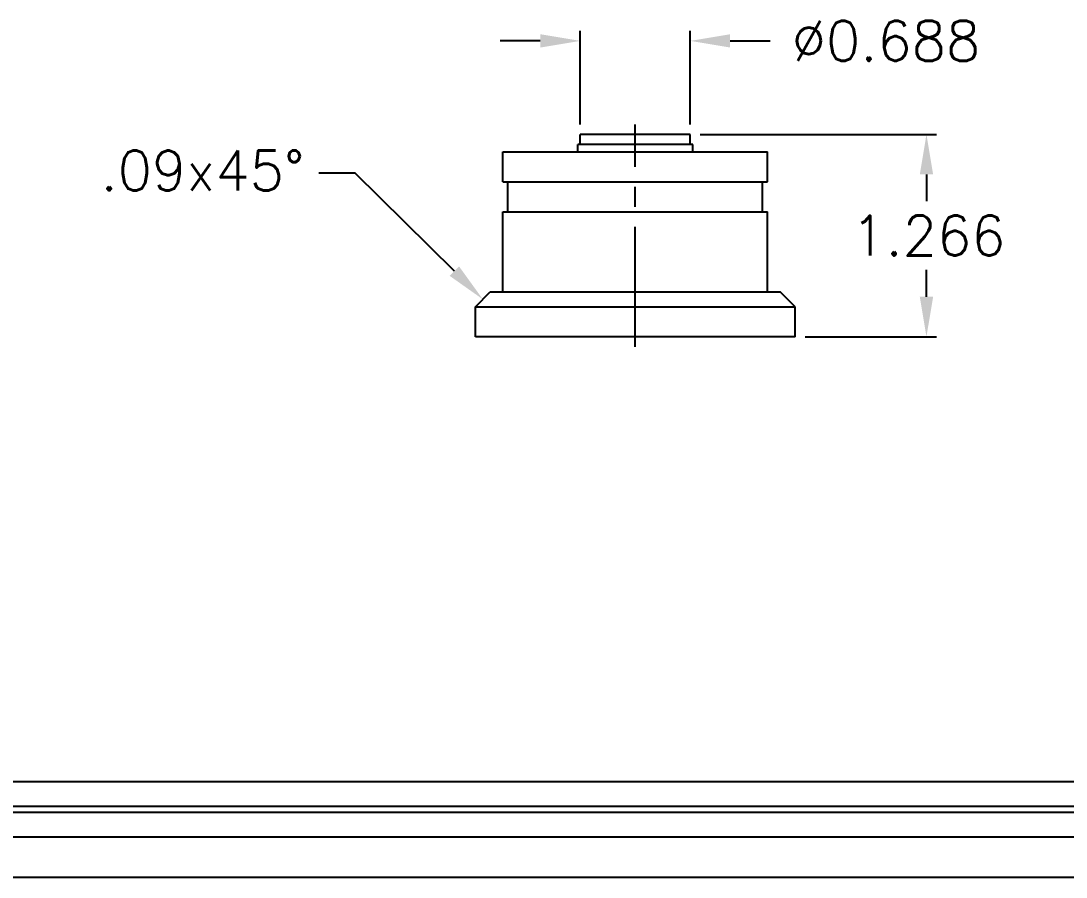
# Model space of a CAD drawing. Extents: x 0 to 22, y 0 to 17.
# Drawn here: x 6.54 to 13.07, y 0 to 5.36 of the extents above; entities that cross this region are included whole.
import ezdxf

# ---------------------------------------------------------------- set-up
doc = ezdxf.new("R2010")
doc.units = 0
doc.linetypes.add('CENTER2', pattern=[1.125, 0.75, -0.125, 0.125, -0.125])
doc.layers.get('0').update_dxf_attribs({"linetype": 'CONTINUOUS'})
for name, color, linetype in [('BODY_-_RESTRAINING_BOLT', 7, 'CONTINUOUS'), ('DIMENSIONS', 1, 'CONTINUOUS'), ('FORM', 5, 'CONTINUOUS')]:
    doc.layers.add(name, color=color, linetype=linetype)
doc.styles.get("Standard").update_dxf_attribs({"font": 'simplex.shx'})

msp = doc.modelspace()

# ---------------------------------------------------------------- linework, layer by layer
msp.add_line((0, 0), (22, 0))
at = {"layer": 'BODY_-_RESTRAINING_BOLT', "linetype": 'CENTER2'}
msp.add_line((10.3788, 3.3173), (10.3788, 4.7079), dxfattribs=at)
at = {"layer": 'BODY_-_RESTRAINING_BOLT'}
for p, q in [((10.7225, 4.6454), (10.035, 4.6454)), ((10.035, 4.5829), (10.035, 4.6454)), ((10.7225, 4.5829), (10.7225, 4.6454)), ((10.7382, 4.5829), (10.0194, 4.5829)), ((10.0194, 4.5361), (10.0194, 4.5829)), ((10.7382, 4.5361), (10.7382, 4.5829)), ((9.5507, 4.3486), (9.5507, 4.5361)), ((9.5507, 4.5361), (11.2069, 4.5361)), ((11.2069, 4.3486), (11.2069, 4.5361)), ((9.5507, 4.3486), (11.2069, 4.3486)), ((9.5819, 4.1611), (9.5819, 4.3486)), ((11.1757, 4.1611), (11.1757, 4.3486)), ((9.5507, 4.1611), (11.2069, 4.1611)), ((9.5507, 3.6611), (9.5507, 4.1611)), ((11.2069, 3.6611), (11.2069, 4.1611)), ((9.3788, 3.5673), (9.4725, 3.6611)), ((9.4725, 3.6611), (11.285, 3.6611)), ((11.3788, 3.5673), (11.285, 3.6611)), ((9.3788, 3.3798), (9.3788, 3.5673)), ((9.3788, 3.5673), (11.3788, 3.5673)), ((11.3788, 3.3798), (11.3788, 3.5673)), ((11.3788, 3.3798), (9.3788, 3.3798))]:
    msp.add_line(p, q, dxfattribs=at)
at = {"layer": 'DIMENSIONS'}
for p, q in [((9.785, 5.2306), (9.535, 5.2306)), ((10.035, 4.7079), (10.035, 5.2931)), ((10.7225, 4.7079), (10.7225, 5.2931)), ((10.9725, 5.2306), (11.2225, 5.2306)), ((10.785, 4.6454), (12.2626, 4.6454)), ((8.6279, 4.4041), (8.3997, 4.4041)), ((12.2001, 4.3954), (12.2001, 4.2276)), ((12.2001, 3.6298), (12.2001, 3.7976)), ((11.4413, 3.3798), (12.2626, 3.3798))]:
    msp.add_line(p, q, dxfattribs=at)
msp.add_lwpolyline([(9.248, 3.7901), (8.6279, 4.4041)], dxfattribs=at)
for points in [[(9.785, 5.2723), (9.785, 5.189), (10.035, 5.2306)], [(10.9725, 5.2723), (10.9725, 5.189), (10.7225, 5.2306)], [(12.1585, 4.3954), (12.2418, 4.3954), (12.2001, 4.6454)], [(9.2773, 3.8197), (9.4257, 3.6142), (9.2187, 3.7605)], [(12.1585, 3.6298), (12.2418, 3.6298), (12.2001, 3.3798)]]:
    msp.add_solid(points, dxfattribs=at)
at = {"layer": 'FORM'}
for p, q in [((21.25, 0.5962), (0.75, 0.5962)), ((21.25, 0.4423), (0.75, 0.4423)), ((21.25, 0.4038), (0.75, 0.4038)), ((21.25, 0.25), (0.75, 0.25))]:
    msp.add_line(p, q, dxfattribs=at)

# ---------------------------------------------------------------- texts
at = {"layer": 'DIMENSIONS'}
for s, p in [('%%C0.688', (11.3579, 5.1056)), ('.09x45°', (7.0354, 4.2948)), ('1.266', (11.7299, 3.8876))]:
    msp.add_text(s, height=0.25, dxfattribs=at).set_placement(p)

doc.saveas('drawing.dxf')
